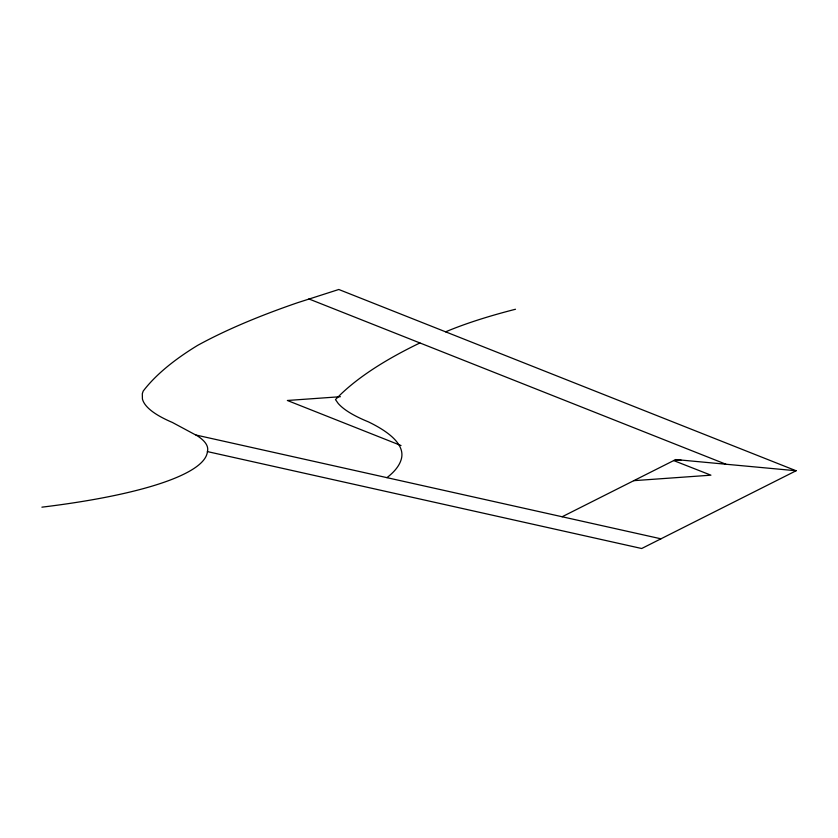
<?xml version="1.0" encoding="UTF-8"?>
<svg xmlns="http://www.w3.org/2000/svg" width="838" height="838" viewBox="0 0 838 838"><rect width="100%" height="100%" fill="white"/><g stroke="black" fill="none" stroke-linecap="round" stroke-linejoin="round"><path stroke-width="1.26" d="M562.141 516.753L675.711 459.559L796.1 470.757L641.688 548.513L207.405 451.588A318.566 61.761 -0.9 0 1 41.9 507.168M445.627 331.838L448.854 330.486A762.79 144.241 1.5 0 1 515.496 309.253M340.417 396.709L287.361 400.48L401.025 445.533M680.948 460.052L673.71 460.575L710.917 475.177L633.8 480.666M196.008 435.037L660.962 538.813M796.1 470.757L338.793 289.487L297.417 302.769A1662.864 314.439 1.5 0 0 197.611 345.392A1709.457 323.248 1.5 0 0 143.172 391.126L142.313 393.713L142.418 398.951A316.45 59.844 1.5 0 0 172.356 422.436L197.328 435.844A239.019 45.2 1.5 0 1 207.405 451.588M308.855 298.925L725.886 464.221M419.922 342.952A1756.846 332.215 1.5 0 0 340.312 394.719L335.472 399.59L338.133 403.361A334.991 63.342 1.5 0 0 368.332 421.828A443.428 83.852 1.5 0 1 397.841 443.25L399.736 446.34A443.428 83.852 1.5 0 1 401.423 458.637A554.169 104.792 1.5 0 1 386.926 477.65"/></g></svg>
